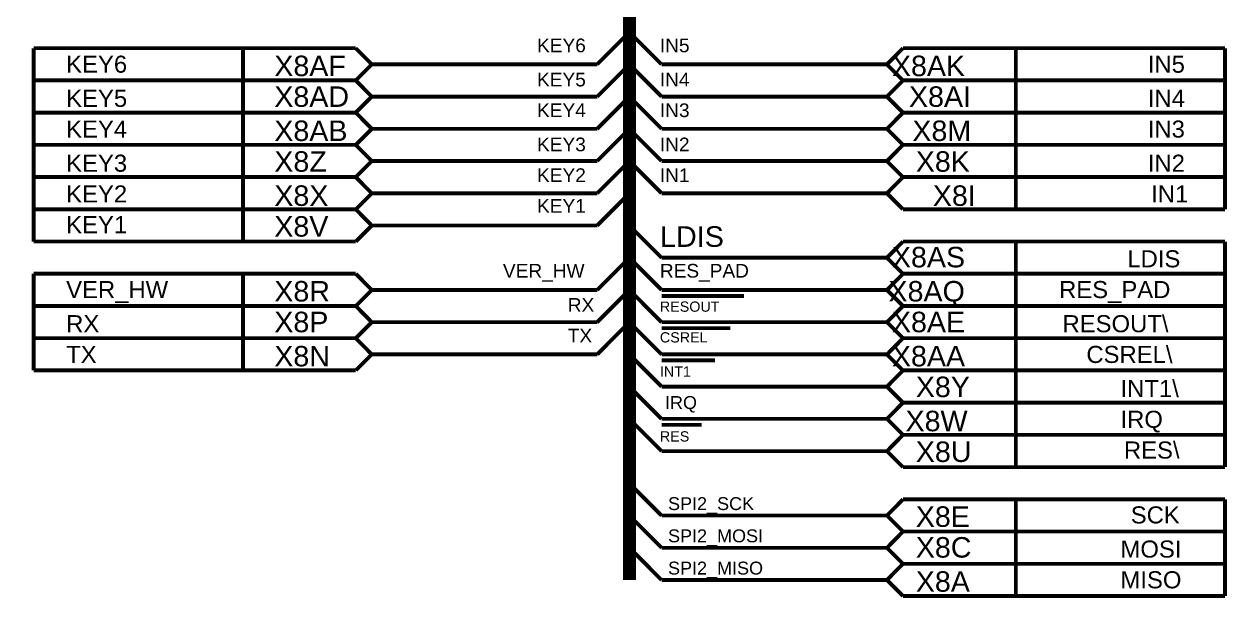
# Model space of a CAD drawing. Header units: millimetres. Extents: x -2024 to 917, y -725 to 13.
# Drawn here: x -1736 to -1642.6, y -630.6 to -586 of the extents above; entities that cross this region are included whole.
import ezdxf

# ---------------------------------------------------------------- set-up
doc = ezdxf.new("R2010")
doc.units = ezdxf.units.MM
doc.styles.get("Standard").update_dxf_attribs({"font": 'arial.ttf'})

msp = doc.modelspace()

# ---------------------------------------------------------------- linework, layer by layer
at = {"color": 7}
for points, const_width in [([(-1689.021, -629.177), (-1689.021, -566.668), (-2023.865, -566.668)], 1.016), ([(-1691.52, -589.171), (-1689.021, -586.671)], 0.3), ([(-1686.521, -589.171), (-1689.021, -586.671)], 0.3), ([(-1710.256, -587.913), (-1735.248, -587.913)], 0.3), ([(-1735.248, -587.913), (-1735.248, -590.413)], 0.3), ([(-1719.011, -587.913), (-1719.011, -590.413)], 0.3), ([(-1709.014, -589.171), (-1710.256, -587.913)], 0.3), ([(-1669.027, -589.171), (-1667.785, -587.913)], 0.3), ([(-1667.785, -587.913), (-1642.793, -587.913)], 0.3), ([(-1659.03, -587.913), (-1659.03, -590.413)], 0.3), ([(-1642.793, -587.913), (-1642.793, -590.413)], 0.3), ([(-1710.256, -590.413), (-1709.014, -589.171)], 0.3), ([(-1709.014, -589.171), (-1706.515, -589.171)], 0.3), ([(-1691.52, -589.171), (-1706.515, -589.171)], 0.3), ([(-1691.52, -591.671), (-1689.021, -589.171)], 0.3), ([(-1686.521, -591.671), (-1689.021, -589.171)], 0.3), ([(-1671.526, -589.171), (-1686.521, -589.171)], 0.3), ([(-1669.027, -589.171), (-1671.526, -589.171)], 0.3), ([(-1667.785, -590.413), (-1669.027, -589.171)], 0.3), ([(-1710.256, -590.413), (-1735.248, -590.413)], 0.3), ([(-1735.248, -590.413), (-1735.248, -592.913)], 0.3), ([(-1735.248, -590.413), (-1710.256, -590.413)], 0.3), ([(-1719.011, -590.413), (-1719.011, -592.913)], 0.3), ([(-1709.014, -591.671), (-1710.256, -590.413)], 0.3), ([(-1669.027, -591.671), (-1667.785, -590.413)], 0.3), ([(-1667.785, -590.413), (-1642.793, -590.413)], 0.3), ([(-1642.793, -590.413), (-1667.785, -590.413)], 0.3), ([(-1659.03, -590.413), (-1659.03, -592.913)], 0.3), ([(-1642.793, -590.413), (-1642.793, -592.913)], 0.3), ([(-1710.256, -592.913), (-1709.014, -591.671)], 0.3), ([(-1709.014, -591.671), (-1706.515, -591.671)], 0.3), ([(-1691.52, -591.671), (-1706.515, -591.671)], 0.3), ([(-1691.52, -594.172), (-1689.021, -591.671)], 0.3), ([(-1686.521, -594.172), (-1689.021, -591.671)], 0.3), ([(-1671.526, -591.671), (-1686.521, -591.671)], 0.3), ([(-1669.027, -591.671), (-1671.526, -591.671)], 0.3), ([(-1667.785, -592.913), (-1669.027, -591.671)], 0.3), ([(-1710.256, -592.913), (-1735.248, -592.913)], 0.3), ([(-1735.248, -592.913), (-1735.248, -595.414)], 0.3), ([(-1735.248, -592.913), (-1710.256, -592.913)], 0.3), ([(-1719.011, -592.913), (-1719.011, -595.414)], 0.3), ([(-1709.014, -594.172), (-1710.256, -592.913)], 0.3), ([(-1669.027, -594.172), (-1667.785, -592.913)], 0.3), ([(-1667.785, -592.913), (-1642.793, -592.913)], 0.3), ([(-1642.793, -592.913), (-1667.785, -592.913)], 0.3), ([(-1659.03, -592.913), (-1659.03, -595.414)], 0.3), ([(-1642.793, -592.913), (-1642.793, -595.414)], 0.3), ([(-1710.256, -595.414), (-1709.014, -594.172)], 0.3), ([(-1709.014, -594.172), (-1706.515, -594.172)], 0.3), ([(-1691.52, -594.172), (-1706.515, -594.172)], 0.3), ([(-1691.52, -596.672), (-1689.021, -594.172)], 0.3), ([(-1686.521, -596.672), (-1689.021, -594.172)], 0.3), ([(-1671.526, -594.172), (-1686.521, -594.172)], 0.3), ([(-1669.027, -594.172), (-1671.526, -594.172)], 0.3), ([(-1667.785, -595.414), (-1669.027, -594.172)], 0.3), ([(-1710.256, -595.414), (-1735.248, -595.414)], 0.3), ([(-1735.248, -595.414), (-1735.248, -597.914)], 0.3), ([(-1735.248, -595.414), (-1710.256, -595.414)], 0.3), ([(-1719.011, -595.414), (-1719.011, -597.914)], 0.3), ([(-1709.014, -596.672), (-1710.256, -595.414)], 0.3), ([(-1669.027, -596.672), (-1667.785, -595.414)], 0.3), ([(-1667.785, -595.414), (-1642.793, -595.414)], 0.3), ([(-1642.793, -595.414), (-1667.785, -595.414)], 0.3), ([(-1659.03, -595.414), (-1659.03, -597.914)], 0.3), ([(-1642.793, -595.414), (-1642.793, -597.914)], 0.3), ([(-1710.256, -597.914), (-1709.014, -596.672)], 0.3), ([(-1709.014, -596.672), (-1706.515, -596.672)], 0.3), ([(-1691.52, -596.672), (-1706.515, -596.672)], 0.3), ([(-1691.52, -599.173), (-1689.021, -596.672)], 0.3), ([(-1686.521, -599.173), (-1689.021, -596.672)], 0.3), ([(-1671.526, -596.672), (-1686.521, -596.672)], 0.3), ([(-1669.027, -596.672), (-1671.526, -596.672)], 0.3), ([(-1667.785, -597.914), (-1669.027, -596.672)], 0.3), ([(-1710.256, -597.914), (-1735.248, -597.914)], 0.3), ([(-1735.248, -597.914), (-1735.248, -600.415)], 0.3), ([(-1735.248, -597.914), (-1710.256, -597.914)], 0.3), ([(-1719.011, -597.914), (-1719.011, -600.415)], 0.3), ([(-1709.014, -599.173), (-1710.256, -597.914)], 0.3), ([(-1669.027, -599.173), (-1667.785, -597.914)], 0.3), ([(-1667.785, -597.914), (-1642.793, -597.914)], 0.3), ([(-1642.793, -597.914), (-1667.785, -597.914)], 0.3), ([(-1659.03, -597.914), (-1659.03, -600.415)], 0.3), ([(-1642.793, -597.914), (-1642.793, -600.415)], 0.3), ([(-1710.256, -600.415), (-1709.014, -599.173)], 0.3), ([(-1709.014, -599.173), (-1706.515, -599.173)], 0.3), ([(-1691.52, -599.173), (-1706.515, -599.173)], 0.3), ([(-1691.52, -601.673), (-1689.021, -599.173)], 0.3), ([(-1671.526, -599.173), (-1686.521, -599.173)], 0.3), ([(-1669.027, -599.173), (-1671.526, -599.173)], 0.3), ([(-1667.785, -600.415), (-1669.027, -599.173)], 0.3), ([(-1710.256, -600.415), (-1735.248, -600.415)], 0.3), ([(-1735.248, -600.415), (-1735.248, -602.915)], 0.3), ([(-1735.248, -600.415), (-1710.256, -600.415)], 0.3), ([(-1719.011, -600.415), (-1719.011, -602.915)], 0.3), ([(-1709.014, -601.673), (-1710.256, -600.415)], 0.3), ([(-1642.793, -600.415), (-1667.785, -600.415)], 0.3), ([(-1710.256, -602.915), (-1709.014, -601.673)], 0.3), ([(-1709.014, -601.673), (-1706.515, -601.673)], 0.3), ([(-1691.52, -601.673), (-1706.515, -601.673)], 0.3), ([(-1686.521, -604.173), (-1689.021, -601.673)], 0.3), ([(-1735.248, -602.915), (-1710.256, -602.915)], 0.3), ([(-1669.027, -604.173), (-1667.785, -602.915)], 0.3), ([(-1667.785, -602.915), (-1642.793, -602.915)], 0.3), ([(-1659.03, -602.915), (-1659.03, -605.415)], 0.3), ([(-1642.793, -602.915), (-1642.793, -605.415)], 0.3), ([(-1691.52, -606.674), (-1689.021, -604.173)], 0.3), ([(-1686.521, -606.674), (-1689.021, -604.173)], 0.3), ([(-1671.526, -604.173), (-1686.521, -604.173)], 0.3), ([(-1669.027, -604.173), (-1671.526, -604.173)], 0.3), ([(-1667.785, -605.415), (-1669.027, -604.173)], 0.3), ([(-1710.256, -605.415), (-1735.248, -605.415)], 0.3), ([(-1735.248, -605.415), (-1735.248, -607.916)], 0.3), ([(-1719.011, -605.415), (-1719.011, -607.916)], 0.3), ([(-1709.014, -606.674), (-1710.256, -605.415)], 0.3), ([(-1669.027, -606.674), (-1667.785, -605.415)], 0.3), ([(-1667.785, -605.415), (-1642.793, -605.415)], 0.3), ([(-1642.793, -605.415), (-1667.785, -605.415)], 0.3), ([(-1659.03, -605.415), (-1659.03, -607.916)], 0.3), ([(-1642.793, -605.415), (-1642.793, -607.916)], 0.3), ([(-1710.256, -607.916), (-1709.014, -606.674)], 0.3), ([(-1709.014, -606.674), (-1706.515, -606.674)], 0.3), ([(-1691.52, -606.674), (-1706.515, -606.674)], 0.3), ([(-1691.52, -609.174), (-1689.021, -606.674)], 0.3), ([(-1686.521, -609.174), (-1689.021, -606.674)], 0.3), ([(-1671.526, -606.674), (-1686.521, -606.674)], 0.3), ([(-1669.027, -606.674), (-1671.526, -606.674)], 0.3), ([(-1667.785, -607.916), (-1669.027, -606.674)], 0.3), ([(-1685.445, -607.137), (-1686.521, -607.137)], 0.3), ([(-1684.37, -607.137), (-1685.445, -607.137)], 0.3), ([(-1683.294, -607.137), (-1684.37, -607.137)], 0.3), ([(-1682.218, -607.137), (-1683.294, -607.137)], 0.3), ([(-1681.142, -607.137), (-1682.218, -607.137)], 0.3), ([(-1680.133, -607.137), (-1681.142, -607.137)], 0.3), ([(-1710.256, -607.916), (-1735.248, -607.916)], 0.3), ([(-1735.248, -607.916), (-1735.248, -610.416)], 0.3), ([(-1735.248, -607.916), (-1710.256, -607.916)], 0.3), ([(-1719.011, -607.916), (-1719.011, -610.416)], 0.3), ([(-1709.014, -609.174), (-1710.256, -607.916)], 0.3), ([(-1669.027, -609.174), (-1667.785, -607.916)], 0.3), ([(-1667.785, -607.916), (-1642.793, -607.916)], 0.3), ([(-1642.793, -607.916), (-1667.785, -607.916)], 0.3), ([(-1659.03, -607.916), (-1659.03, -610.416)], 0.3), ([(-1642.793, -607.916), (-1642.793, -610.416)], 0.3), ([(-1710.256, -610.416), (-1709.014, -609.174)], 0.3), ([(-1709.014, -609.174), (-1706.515, -609.174)], 0.3), ([(-1691.52, -609.174), (-1706.515, -609.174)], 0.3), ([(-1691.52, -611.675), (-1689.021, -609.174)], 0.3), ([(-1686.521, -611.675), (-1689.021, -609.174)], 0.3), ([(-1671.526, -609.174), (-1686.521, -609.174)], 0.3), ([(-1685.445, -609.638), (-1686.521, -609.638)], 0.3), ([(-1684.37, -609.638), (-1685.445, -609.638)], 0.3), ([(-1683.294, -609.638), (-1684.37, -609.638)], 0.3), ([(-1682.218, -609.638), (-1683.294, -609.638)], 0.3), ([(-1681.192, -609.638), (-1682.218, -609.638)], 0.3), ([(-1669.027, -609.174), (-1671.526, -609.174)], 0.3), ([(-1667.785, -610.416), (-1669.027, -609.174)], 0.3), ([(-1710.256, -610.416), (-1735.248, -610.416)], 0.3), ([(-1735.248, -610.416), (-1735.248, -612.916)], 0.3), ([(-1735.248, -610.416), (-1710.256, -610.416)], 0.3), ([(-1719.011, -610.416), (-1719.011, -612.916)], 0.3), ([(-1709.014, -611.675), (-1710.256, -610.416)], 0.3), ([(-1669.027, -611.675), (-1667.785, -610.416)], 0.3), ([(-1667.785, -610.416), (-1642.793, -610.416)], 0.3), ([(-1642.793, -610.416), (-1667.785, -610.416)], 0.3), ([(-1659.03, -610.416), (-1659.03, -612.916)], 0.3), ([(-1642.793, -610.416), (-1642.793, -612.916)], 0.3), ([(-1710.256, -612.916), (-1709.014, -611.675)], 0.3), ([(-1709.014, -611.675), (-1706.515, -611.675)], 0.3), ([(-1691.52, -611.675), (-1706.515, -611.675)], 0.3), ([(-1686.521, -614.175), (-1689.021, -611.675)], 0.3), ([(-1671.526, -611.675), (-1686.521, -611.675)], 0.3), ([(-1685.445, -612.138), (-1686.521, -612.138)], 0.3), ([(-1684.37, -612.138), (-1685.445, -612.138)], 0.3), ([(-1683.294, -612.138), (-1684.37, -612.138)], 0.3), ([(-1682.367, -612.138), (-1683.294, -612.138)], 0.3), ([(-1669.027, -611.675), (-1671.526, -611.675)], 0.3), ([(-1667.785, -612.916), (-1669.027, -611.675)], 0.3), ([(-1735.248, -612.916), (-1710.256, -612.916)], 0.3), ([(-1669.027, -614.175), (-1667.785, -612.916)], 0.3), ([(-1667.785, -612.916), (-1642.793, -612.916)], 0.3), ([(-1642.793, -612.916), (-1667.785, -612.916)], 0.3), ([(-1659.03, -612.916), (-1659.03, -615.417)], 0.3), ([(-1642.793, -612.916), (-1642.793, -615.417)], 0.3), ([(-1686.521, -616.675), (-1689.021, -614.175)], 0.3), ([(-1671.526, -614.175), (-1686.521, -614.175)], 0.3), ([(-1669.027, -614.175), (-1671.526, -614.175)], 0.3), ([(-1667.785, -615.417), (-1669.027, -614.175)], 0.3), ([(-1669.027, -616.675), (-1667.785, -615.417)], 0.3), ([(-1667.785, -615.417), (-1642.793, -615.417)], 0.3), ([(-1642.793, -615.417), (-1667.785, -615.417)], 0.3), ([(-1659.03, -615.417), (-1659.03, -617.917)], 0.3), ([(-1642.793, -615.417), (-1642.793, -617.917)], 0.3), ([(-1686.521, -619.176), (-1689.021, -616.675)], 0.3), ([(-1671.526, -616.675), (-1686.521, -616.675)], 0.3), ([(-1685.445, -617.139), (-1686.521, -617.139)], 0.3), ([(-1684.37, -617.139), (-1685.445, -617.139)], 0.3), ([(-1683.41, -617.139), (-1684.37, -617.139)], 0.3), ([(-1669.027, -616.675), (-1671.526, -616.675)], 0.3), ([(-1667.785, -617.917), (-1669.027, -616.675)], 0.3), ([(-1669.027, -619.176), (-1667.785, -617.917)], 0.3), ([(-1667.785, -617.917), (-1642.793, -617.917)], 0.3), ([(-1642.793, -617.917), (-1667.785, -617.917)], 0.3), ([(-1659.03, -617.917), (-1659.03, -620.418)], 0.3), ([(-1642.793, -617.917), (-1642.793, -620.418)], 0.3), ([(-1671.526, -619.176), (-1686.521, -619.176)], 0.3), ([(-1669.027, -619.176), (-1671.526, -619.176)], 0.3), ([(-1667.785, -620.418), (-1669.027, -619.176)], 0.3), ([(-1642.793, -620.418), (-1667.785, -620.418)], 0.3), ([(-1686.521, -624.177), (-1689.021, -621.676)], 0.3), ([(-1669.027, -624.177), (-1667.785, -622.918)], 0.3), ([(-1667.785, -622.918), (-1642.793, -622.918)], 0.3), ([(-1659.03, -622.918), (-1659.03, -625.418)], 0.3), ([(-1642.793, -622.918), (-1642.793, -625.418)], 0.3), ([(-1686.521, -626.677), (-1689.021, -624.177)], 0.3), ([(-1671.526, -624.177), (-1686.521, -624.177)], 0.3), ([(-1669.027, -624.177), (-1671.526, -624.177)], 0.3), ([(-1667.785, -625.418), (-1669.027, -624.177)], 0.3), ([(-1669.027, -626.677), (-1667.785, -625.418)], 0.3), ([(-1667.785, -625.418), (-1642.793, -625.418)], 0.3), ([(-1642.793, -625.418), (-1667.785, -625.418)], 0.3), ([(-1659.03, -625.418), (-1659.03, -627.919)], 0.3), ([(-1642.793, -625.418), (-1642.793, -627.919)], 0.3), ([(-1686.521, -629.177), (-1689.021, -626.677)], 0.3), ([(-1671.526, -626.677), (-1686.521, -626.677)], 0.3), ([(-1669.027, -626.677), (-1671.526, -626.677)], 0.3), ([(-1667.785, -627.919), (-1669.027, -626.677)], 0.3), ([(-1669.027, -629.177), (-1667.785, -627.919)], 0.3), ([(-1667.785, -627.919), (-1642.793, -627.919)], 0.3), ([(-1642.793, -627.919), (-1667.785, -627.919)], 0.3), ([(-1659.03, -627.919), (-1659.03, -630.419)], 0.3), ([(-1642.793, -627.919), (-1642.793, -630.419)], 0.3), ([(-1671.526, -629.177), (-1686.521, -629.177)], 0.3), ([(-1669.027, -629.177), (-1671.526, -629.177)], 0.3), ([(-1667.785, -630.419), (-1669.027, -629.177)], 0.3), ([(-1642.793, -630.419), (-1667.785, -630.419)], 0.3)]:
    msp.add_lwpolyline(points, dxfattribs=dict(at, const_width=const_width))

# ---------------------------------------------------------------- texts
for s, height, p in [('KEY6', 1.0598, (-1696.187, -588.227)), ('IN5', 1.0598, (-1686.654, -588.227)), ('KEY6', 1.3247, (-1732.732, -589.817)), ('X8AF', 1.5897, (-1716.578, -590.082)), ('X8AK', 1.5897, (-1668.646, -590.082)), ('IN5', 1.3247, (-1648.785, -589.817)), ('KEY5', 1.0598, (-1696.187, -590.877)), ('IN4', 1.0598, (-1686.654, -590.877)), ('X8AD', 1.5897, (-1716.578, -592.466)), ('X8AI', 1.5897, (-1667.322, -592.466)), ('KEY5', 1.3247, (-1732.732, -592.466)), ('IN4', 1.3247, (-1648.785, -592.466)), ('KEY4', 1.0598, (-1696.187, -593.261)), ('IN3', 1.0598, (-1686.654, -593.261)), ('KEY4', 1.3247, (-1732.732, -594.851)), ('X8AB', 1.5897, (-1716.578, -595.116)), ('X8M', 1.5897, (-1667.057, -595.116)), ('IN3', 1.3247, (-1648.785, -594.851)), ('KEY3', 1.0598, (-1696.187, -595.911)), ('IN2', 1.0598, (-1686.654, -595.911)), ('KEY3', 1.3247, (-1732.732, -597.5)), ('X8Z', 1.5897, (-1716.578, -597.5)), ('X8K', 1.5897, (-1666.792, -597.5)), ('IN2', 1.3247, (-1648.785, -597.5)), ('KEY2', 1.0598, (-1696.187, -598.295)), ('IN1', 1.0598, (-1686.654, -598.295)), ('KEY2', 1.3247, (-1732.732, -599.885)), ('X8X', 1.5897, (-1716.578, -600.15)), ('X8I', 1.5897, (-1665.468, -600.15)), ('IN1', 1.3247, (-1648.52, -599.885)), ('KEY1', 1.0598, (-1696.187, -600.679)), ('KEY1', 1.3247, (-1732.732, -602.269)), ('X8V', 1.5897, (-1716.578, -602.534)), ('LDIS', 1.6, (-1686.654, -603.329)), ('X8AS', 1.5897, (-1668.646, -604.919)), ('LDIS', 1.3247, (-1650.374, -604.919)), ('VER_HW', 1.0598, (-1698.835, -605.713)), ('RES_PAD', 1.0598, (-1686.654, -605.713)), ('VER_HW', 1.3247, (-1732.732, -607.303)), ('X8R', 1.5897, (-1716.578, -607.568)), ('X8AQ', 1.5897, (-1668.911, -607.568)), ('RES_PAD', 1.3247, (-1655.67, -607.303)), ('RX', 1.0598, (-1693.804, -608.363)), ('RESOUT', 0.7948, (-1686.654, -608.363)), ('RX', 1.3247, (-1732.732, -609.952)), ('X8P', 1.5897, (-1716.578, -609.952)), ('X8AE', 1.5897, (-1668.646, -609.952)), ('RESOUT\\', 1.3247, (-1655.405, -609.952)), ('TX', 1.0598, (-1693.804, -610.747)), ('CSREL', 0.7948, (-1686.654, -610.747)), ('TX', 1.3247, (-1732.732, -612.337)), ('X8N', 1.5897, (-1716.578, -612.602)), ('X8AA', 1.5897, (-1668.646, -612.602)), ('CSREL\\', 1.3247, (-1653.552, -612.337)), ('INT1', 0.7948, (-1686.654, -613.397)), ('X8Y', 1.5897, (-1666.792, -614.986)), ('INT1\\', 1.3247, (-1650.903, -614.986)), ('IRQ', 1, (-1686.257, -615.91)), ('X8W', 1.5897, (-1667.587, -617.636)), ('IRQ', 1.3247, (-1650.903, -617.371)), ('RES', 0.7948, (-1686.654, -618.431)), ('X8U', 1.5897, (-1666.792, -620.02)), ('RES\\', 1.3247, (-1650.639, -619.755)), ('SPI2_SCK', 1, (-1686.021, -623.752)), ('X8E', 1.5897, (-1666.792, -625.054)), ('SCK', 1.3247, (-1650.109, -624.789)), ('SPI2_MOSI', 1, (-1686.021, -626.253)), ('X8C', 1.5897, (-1666.792, -627.439)), ('MOSI', 1.3247, (-1650.903, -627.439)), ('SPI2_MISO', 1, (-1686.021, -628.753)), ('X8A', 1.5897, (-1666.792, -630.088)), ('MISO', 1.3247, (-1650.903, -629.823))]:
    msp.add_text(s, height=height, dxfattribs=at).set_placement(p)

doc.saveas('drawing.dxf')
